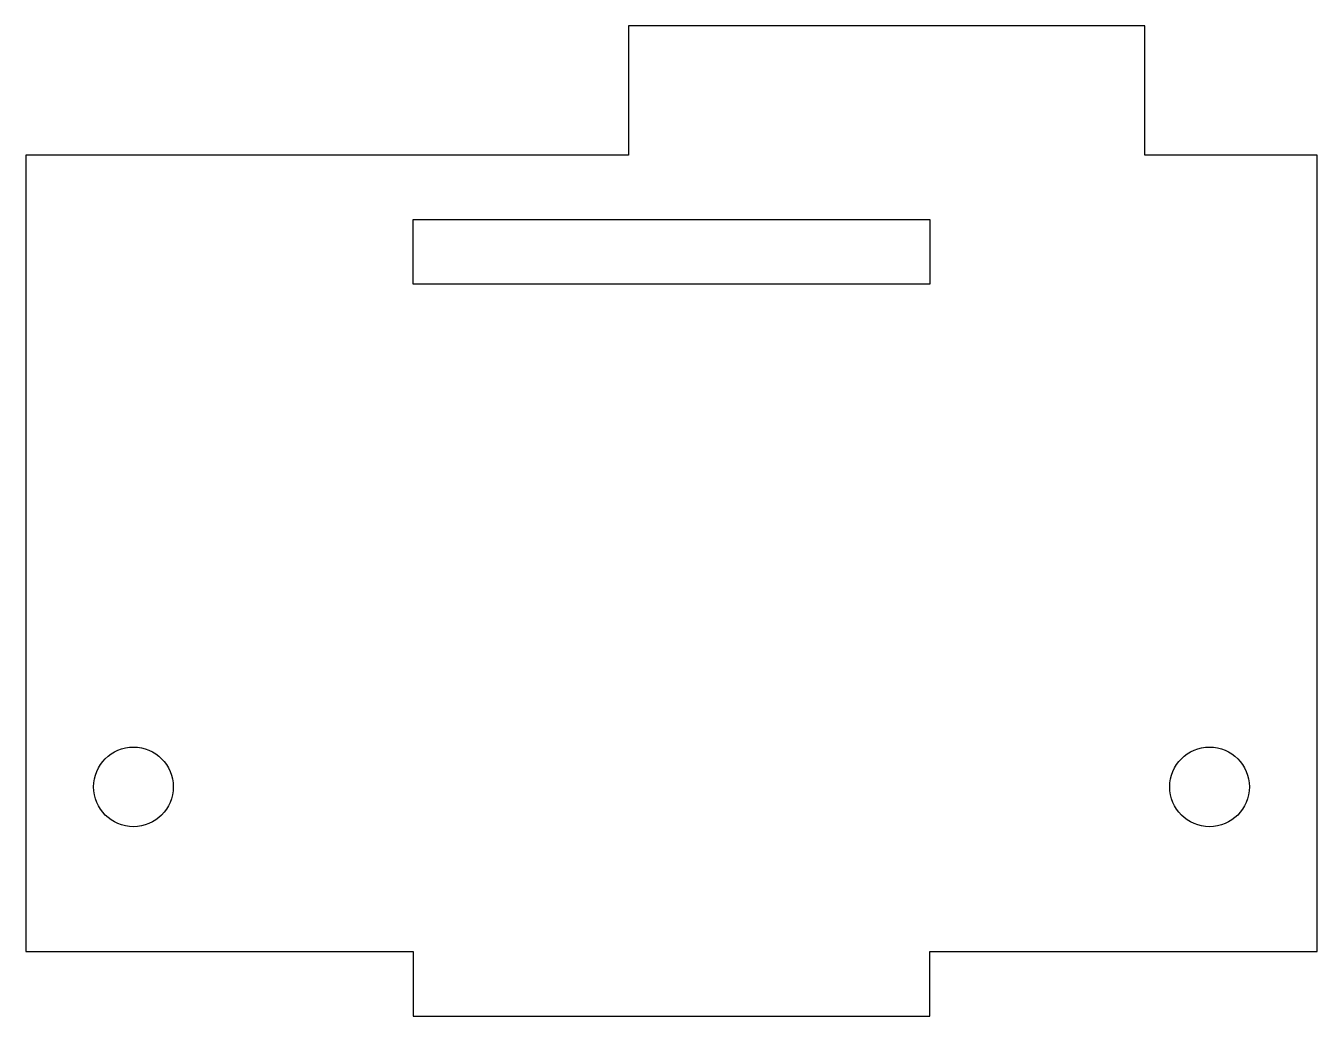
# Model space of a CAD drawing. Header units: millimetres. Extents: x 0 to 60, y 0 to 46.
import ezdxf

# ---------------------------------------------------------------- set-up
doc = ezdxf.new("R2010")
doc.units = ezdxf.units.MM

msp = doc.modelspace()

# ---------------------------------------------------------------- linework, layer by layer
for points in [[(18, 3), (18, 0), (42, 0), (42, 3), (60, 3), (60, 40), (52, 40), (52, 46), (28, 46), (28, 40), (0, 40), (0, 3)], [(42, 37), (42, 34), (18, 34), (18, 37)]]:
    msp.add_lwpolyline(points, close=True)
for centre in [(5, 10.65), (55, 10.65)]:
    msp.add_circle(centre, 1.85)

doc.saveas('drawing.dxf')
